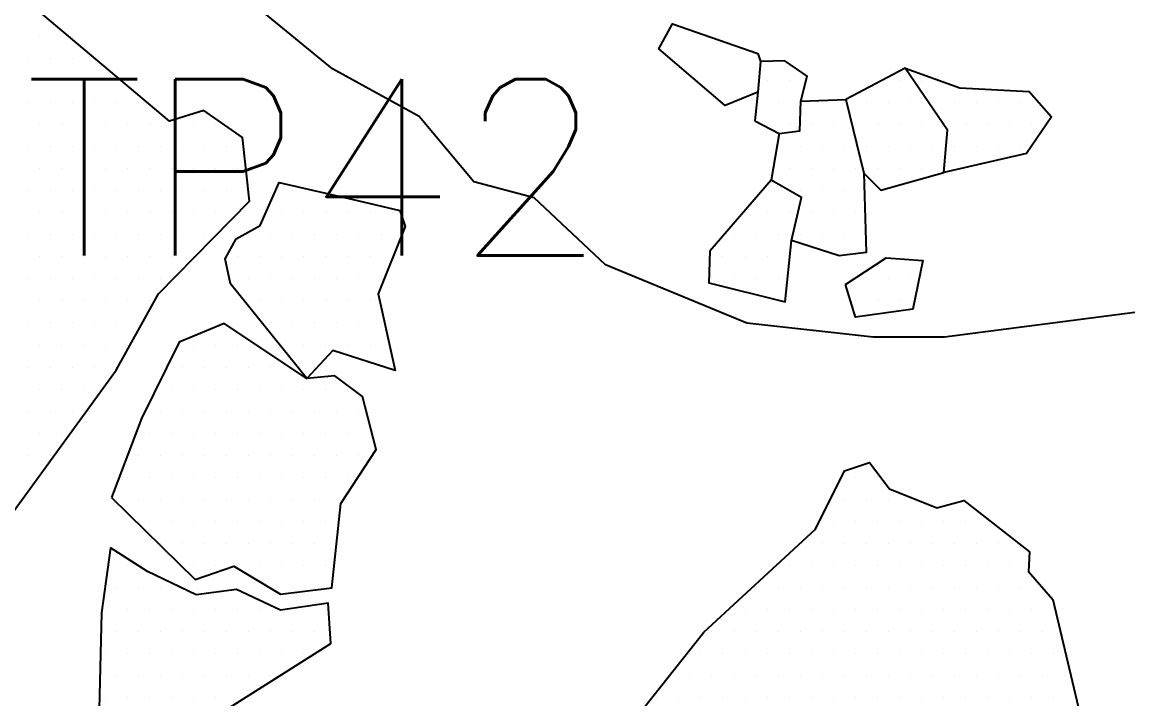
# Model space of a CAD drawing. Header units: metres. Extents: x -0.6 to 1.2, y -19.11 to -15.88.
# Drawn here: x 0.49 to 1.121, y -17.45 to -17.067 of the extents above; entities that cross this region are included whole.
import ezdxf

# ---------------------------------------------------------------- set-up
doc = ezdxf.new("R2010")
doc.units = ezdxf.units.M
doc.header["$LTSCALE"] = 25
doc.header["$MEASUREMENT"] = 0
doc.layers.get('0').update_dxf_attribs({"linetype": 'CONTINUOUS'})
for name, color, linetype in [('BEFUND', 1, 'CONTINUOUS'), ('STEINE', 4, 'CONTINUOUS'), ('STEINESCHRAFF', 4, 'CONTINUOUS'), ('TPROFIL', 3, 'CONTINUOUS')]:
    doc.layers.add(name, color=color, linetype=linetype)
doc.styles.get("Standard").update_dxf_attribs({"font": 'txt.shx'})

# ---------------------------------------------------------------- blocks, each defined once
blk = doc.blocks.new('*X5')
at = {"color": 0}
for p, q in [((96.25, -1732.5), (96.25, -1732.5)), ((97.5, -1732.5), (97.5, -1732.5)), ((95.625, -1733.75), (95.625, -1733.75)), ((96.875, -1733.75), (96.875, -1733.75)), ((98.125, -1733.75), (98.125, -1733.75)), ((99.375, -1733.75), (99.375, -1733.75)), ((95, -1735), (95, -1735)), ((96.25, -1735), (96.25, -1735)), ((97.5, -1735), (97.5, -1735)), ((98.75, -1735), (98.75, -1735)), ((100, -1735), (100, -1735)), ((101.25, -1735), (101.25, -1735)), ((102.5, -1735), (102.5, -1735)), ((103.75, -1735), (103.75, -1735)), ((93.125, -1736.25), (93.125, -1736.25)), ((94.375, -1736.25), (94.375, -1736.25)), ((95.625, -1736.25), (95.625, -1736.25)), ((96.875, -1736.25), (96.875, -1736.25)), ((98.125, -1736.25), (98.125, -1736.25)), ((99.375, -1736.25), (99.375, -1736.25)), ((100.625, -1736.25), (100.625, -1736.25)), ((101.875, -1736.25), (101.875, -1736.25)), ((103.125, -1736.25), (103.125, -1736.25)), ((104.375, -1736.25), (104.375, -1736.25)), ((92.5, -1737.5), (92.5, -1737.5)), ((93.75, -1737.5), (93.75, -1737.5)), ((95, -1737.5), (95, -1737.5)), ((96.25, -1737.5), (96.25, -1737.5)), ((97.5, -1737.5), (97.5, -1737.5)), ((98.75, -1737.5), (98.75, -1737.5)), ((100, -1737.5), (100, -1737.5)), ((101.25, -1737.5), (101.25, -1737.5)), ((102.5, -1737.5), (102.5, -1737.5)), ((103.75, -1737.5), (103.75, -1737.5)), ((105, -1737.5), (105, -1737.5)), ((90.625, -1738.75), (90.625, -1738.75)), ((91.875, -1738.75), (91.875, -1738.75)), ((93.125, -1738.75), (93.125, -1738.75)), ((94.375, -1738.75), (94.375, -1738.75)), ((95.625, -1738.75), (95.625, -1738.75)), ((96.875, -1738.75), (96.875, -1738.75)), ((98.125, -1738.75), (98.125, -1738.75)), ((99.375, -1738.75), (99.375, -1738.75)), ((100.625, -1738.75), (100.625, -1738.75)), ((101.875, -1738.75), (101.875, -1738.75)), ((103.125, -1738.75), (103.125, -1738.75)), ((104.375, -1738.75), (104.375, -1738.75)), ((105.625, -1738.75), (105.625, -1738.75)), ((90, -1740), (90, -1740)), ((91.25, -1740), (91.25, -1740)), ((92.5, -1740), (92.5, -1740)), ((93.75, -1740), (93.75, -1740)), ((95, -1740), (95, -1740)), ((96.25, -1740), (96.25, -1740)), ((97.5, -1740), (97.5, -1740)), ((98.75, -1740), (98.75, -1740)), ((100, -1740), (100, -1740)), ((101.25, -1740), (101.25, -1740)), ((102.5, -1740), (102.5, -1740)), ((103.75, -1740), (103.75, -1740)), ((105, -1740), (105, -1740)), ((106.25, -1740), (106.25, -1740)), ((107.5, -1740), (107.5, -1740)), ((88.125, -1741.25), (88.125, -1741.25)), ((89.375, -1741.25), (89.375, -1741.25)), ((90.625, -1741.25), (90.625, -1741.25)), ((91.875, -1741.25), (91.875, -1741.25)), ((93.125, -1741.25), (93.125, -1741.25)), ((94.375, -1741.25), (94.375, -1741.25)), ((95.625, -1741.25), (95.625, -1741.25)), ((96.875, -1741.25), (96.875, -1741.25)), ((98.125, -1741.25), (98.125, -1741.25)), ((99.375, -1741.25), (99.375, -1741.25)), ((100.625, -1741.25), (100.625, -1741.25)), ((101.875, -1741.25), (101.875, -1741.25)), ((103.125, -1741.25), (103.125, -1741.25)), ((104.375, -1741.25), (104.375, -1741.25)), ((105.625, -1741.25), (105.625, -1741.25)), ((106.875, -1741.25), (106.875, -1741.25)), ((87.5, -1742.5), (87.5, -1742.5)), ((88.75, -1742.5), (88.75, -1742.5)), ((90, -1742.5), (90, -1742.5)), ((91.25, -1742.5), (91.25, -1742.5)), ((92.5, -1742.5), (92.5, -1742.5)), ((93.75, -1742.5), (93.75, -1742.5)), ((95, -1742.5), (95, -1742.5)), ((96.25, -1742.5), (96.25, -1742.5)), ((97.5, -1742.5), (97.5, -1742.5)), ((98.75, -1742.5), (98.75, -1742.5)), ((100, -1742.5), (100, -1742.5)), ((101.25, -1742.5), (101.25, -1742.5)), ((102.5, -1742.5), (102.5, -1742.5)), ((103.75, -1742.5), (103.75, -1742.5)), ((105, -1742.5), (105, -1742.5)), ((106.25, -1742.5), (106.25, -1742.5)), ((107.5, -1742.5), (107.5, -1742.5)), ((86.875, -1743.75), (86.875, -1743.75)), ((88.125, -1743.75), (88.125, -1743.75)), ((89.375, -1743.75), (89.375, -1743.75)), ((90.625, -1743.75), (90.625, -1743.75)), ((91.875, -1743.75), (91.875, -1743.75)), ((93.125, -1743.75), (93.125, -1743.75)), ((94.375, -1743.75), (94.375, -1743.75)), ((95.625, -1743.75), (95.625, -1743.75)), ((96.875, -1743.75), (96.875, -1743.75)), ((98.125, -1743.75), (98.125, -1743.75)), ((99.375, -1743.75), (99.375, -1743.75)), ((100.625, -1743.75), (100.625, -1743.75)), ((101.875, -1743.75), (101.875, -1743.75)), ((103.125, -1743.75), (103.125, -1743.75)), ((104.375, -1743.75), (104.375, -1743.75)), ((105.625, -1743.75), (105.625, -1743.75)), ((106.875, -1743.75), (106.875, -1743.75)), ((108.125, -1743.75), (108.125, -1743.75)), ((85, -1745), (85, -1745)), ((86.25, -1745), (86.25, -1745)), ((87.5, -1745), (87.5, -1745)), ((88.75, -1745), (88.75, -1745)), ((90, -1745), (90, -1745)), ((91.25, -1745), (91.25, -1745)), ((92.5, -1745), (92.5, -1745)), ((93.75, -1745), (93.75, -1745)), ((95, -1745), (95, -1745)), ((96.25, -1745), (96.25, -1745)), ((97.5, -1745), (97.5, -1745)), ((98.75, -1745), (98.75, -1745)), ((100, -1745), (100, -1745)), ((101.25, -1745), (101.25, -1745)), ((102.5, -1745), (102.5, -1745)), ((103.75, -1745), (103.75, -1745)), ((105, -1745), (105, -1745)), ((106.25, -1745), (106.25, -1745)), ((107.5, -1745), (107.5, -1745)), ((108.75, -1745), (108.75, -1745))]:
    blk.add_line(p, q, dxfattribs=at)
blk = doc.blocks.new('*X6')
at = {"color": 0}
for p, q in [((50, -1707.5), (50, -1707.5)), ((51.25, -1707.5), (51.25, -1707.5)), ((49.375, -1708.75), (49.375, -1708.75)), ((50.625, -1708.75), (50.625, -1708.75)), ((51.875, -1708.75), (51.875, -1708.75)), ((53.125, -1708.75), (53.125, -1708.75)), ((50, -1710), (50, -1710)), ((51.25, -1710), (51.25, -1710)), ((52.5, -1710), (52.5, -1710)), ((53.75, -1710), (53.75, -1710)), ((91.25, -1710), (91.25, -1710)), ((92.5, -1710), (92.5, -1710)), ((98.75, -1710), (98.75, -1710)), ((100, -1710), (100, -1710)), ((49.375, -1711.25), (49.375, -1711.25)), ((50.625, -1711.25), (50.625, -1711.25)), ((51.875, -1711.25), (51.875, -1711.25)), ((53.125, -1711.25), (53.125, -1711.25)), ((54.375, -1711.25), (54.375, -1711.25)), ((55.625, -1711.25), (55.625, -1711.25)), ((91.875, -1711.25), (91.875, -1711.25)), ((93.125, -1711.25), (93.125, -1711.25)), ((94.375, -1711.25), (94.375, -1711.25)), ((95.625, -1711.25), (95.625, -1711.25)), ((96.875, -1711.25), (96.875, -1711.25)), ((98.125, -1711.25), (98.125, -1711.25)), ((99.375, -1711.25), (99.375, -1711.25)), ((100.625, -1711.25), (100.625, -1711.25)), ((101.875, -1711.25), (101.875, -1711.25)), ((103.125, -1711.25), (103.125, -1711.25)), ((104.375, -1711.25), (104.375, -1711.25)), ((105.625, -1711.25), (105.625, -1711.25)), ((50, -1712.5), (50, -1712.5)), ((51.25, -1712.5), (51.25, -1712.5)), ((52.5, -1712.5), (52.5, -1712.5)), ((53.75, -1712.5), (53.75, -1712.5)), ((55, -1712.5), (55, -1712.5)), ((56.25, -1712.5), (56.25, -1712.5)), ((57.5, -1712.5), (57.5, -1712.5)), ((58.75, -1712.5), (58.75, -1712.5)), ((60, -1712.5), (60, -1712.5)), ((91.25, -1712.5), (91.25, -1712.5)), ((92.5, -1712.5), (92.5, -1712.5)), ((93.75, -1712.5), (93.75, -1712.5)), ((95, -1712.5), (95, -1712.5)), ((96.25, -1712.5), (96.25, -1712.5)), ((97.5, -1712.5), (97.5, -1712.5)), ((98.75, -1712.5), (98.75, -1712.5)), ((100, -1712.5), (100, -1712.5)), ((101.25, -1712.5), (101.25, -1712.5)), ((102.5, -1712.5), (102.5, -1712.5)), ((103.75, -1712.5), (103.75, -1712.5)), ((105, -1712.5), (105, -1712.5)), ((106.25, -1712.5), (106.25, -1712.5)), ((49.375, -1713.75), (49.375, -1713.75)), ((50.625, -1713.75), (50.625, -1713.75)), ((51.875, -1713.75), (51.875, -1713.75)), ((53.125, -1713.75), (53.125, -1713.75)), ((54.375, -1713.75), (54.375, -1713.75)), ((55.625, -1713.75), (55.625, -1713.75)), ((56.875, -1713.75), (56.875, -1713.75)), ((58.125, -1713.75), (58.125, -1713.75)), ((59.375, -1713.75), (59.375, -1713.75)), ((60.625, -1713.75), (60.625, -1713.75)), ((91.875, -1713.75), (91.875, -1713.75)), ((93.125, -1713.75), (93.125, -1713.75)), ((94.375, -1713.75), (94.375, -1713.75)), ((95.625, -1713.75), (95.625, -1713.75)), ((96.875, -1713.75), (96.875, -1713.75)), ((98.125, -1713.75), (98.125, -1713.75)), ((99.375, -1713.75), (99.375, -1713.75)), ((100.625, -1713.75), (100.625, -1713.75)), ((101.875, -1713.75), (101.875, -1713.75)), ((103.125, -1713.75), (103.125, -1713.75)), ((104.375, -1713.75), (104.375, -1713.75)), ((105.625, -1713.75), (105.625, -1713.75)), ((50, -1715), (50, -1715)), ((51.25, -1715), (51.25, -1715)), ((52.5, -1715), (52.5, -1715)), ((53.75, -1715), (53.75, -1715)), ((55, -1715), (55, -1715)), ((56.25, -1715), (56.25, -1715)), ((57.5, -1715), (57.5, -1715)), ((58.75, -1715), (58.75, -1715)), ((60, -1715), (60, -1715)), ((61.25, -1715), (61.25, -1715)), ((92.5, -1715), (92.5, -1715)), ((93.75, -1715), (93.75, -1715)), ((95, -1715), (95, -1715)), ((96.25, -1715), (96.25, -1715)), ((97.5, -1715), (97.5, -1715)), ((98.75, -1715), (98.75, -1715)), ((100, -1715), (100, -1715)), ((101.25, -1715), (101.25, -1715)), ((49.375, -1716.25), (49.375, -1716.25)), ((50.625, -1716.25), (50.625, -1716.25)), ((51.875, -1716.25), (51.875, -1716.25)), ((53.125, -1716.25), (53.125, -1716.25)), ((54.375, -1716.25), (54.375, -1716.25)), ((55.625, -1716.25), (55.625, -1716.25)), ((56.875, -1716.25), (56.875, -1716.25)), ((58.125, -1716.25), (58.125, -1716.25)), ((59.375, -1716.25), (59.375, -1716.25)), ((60.625, -1716.25), (60.625, -1716.25)), ((64.375, -1716.25), (64.375, -1716.25)), ((65.625, -1716.25), (65.625, -1716.25)), ((91.875, -1716.25), (91.875, -1716.25)), ((93.125, -1716.25), (93.125, -1716.25)), ((94.375, -1716.25), (94.375, -1716.25)), ((95.625, -1716.25), (95.625, -1716.25)), ((50, -1717.5), (50, -1717.5)), ((51.25, -1717.5), (51.25, -1717.5)), ((52.5, -1717.5), (52.5, -1717.5)), ((53.75, -1717.5), (53.75, -1717.5)), ((55, -1717.5), (55, -1717.5)), ((56.25, -1717.5), (56.25, -1717.5)), ((57.5, -1717.5), (57.5, -1717.5)), ((58.75, -1717.5), (58.75, -1717.5)), ((60, -1717.5), (60, -1717.5)), ((61.25, -1717.5), (61.25, -1717.5)), ((63.75, -1717.5), (63.75, -1717.5)), ((65, -1717.5), (65, -1717.5)), ((66.25, -1717.5), (66.25, -1717.5)), ((67.5, -1717.5), (67.5, -1717.5)), ((68.75, -1717.5), (68.75, -1717.5)), ((70, -1717.5), (70, -1717.5)), ((90, -1717.5), (90, -1717.5)), ((91.25, -1717.5), (91.25, -1717.5)), ((92.5, -1717.5), (92.5, -1717.5)), ((93.75, -1717.5), (93.75, -1717.5)), ((95, -1717.5), (95, -1717.5)), ((96.25, -1717.5), (96.25, -1717.5)), ((49.375, -1718.75), (49.375, -1718.75)), ((50.625, -1718.75), (50.625, -1718.75)), ((51.875, -1718.75), (51.875, -1718.75)), ((53.125, -1718.75), (53.125, -1718.75)), ((54.375, -1718.75), (54.375, -1718.75)), ((55.625, -1718.75), (55.625, -1718.75)), ((56.875, -1718.75), (56.875, -1718.75)), ((58.125, -1718.75), (58.125, -1718.75)), ((59.375, -1718.75), (59.375, -1718.75)), ((61.875, -1718.75), (61.875, -1718.75)), ((63.125, -1718.75), (63.125, -1718.75)), ((64.375, -1718.75), (64.375, -1718.75)), ((65.625, -1718.75), (65.625, -1718.75)), ((66.875, -1718.75), (66.875, -1718.75)), ((68.125, -1718.75), (68.125, -1718.75)), ((69.375, -1718.75), (69.375, -1718.75)), ((89.375, -1718.75), (89.375, -1718.75)), ((90.625, -1718.75), (90.625, -1718.75)), ((91.875, -1718.75), (91.875, -1718.75)), ((93.125, -1718.75), (93.125, -1718.75)), ((94.375, -1718.75), (94.375, -1718.75)), ((95.625, -1718.75), (95.625, -1718.75)), ((50, -1720), (50, -1720)), ((51.25, -1720), (51.25, -1720)), ((52.5, -1720), (52.5, -1720)), ((53.75, -1720), (53.75, -1720)), ((55, -1720), (55, -1720)), ((56.25, -1720), (56.25, -1720)), ((57.5, -1720), (57.5, -1720)), ((58.75, -1720), (58.75, -1720)), ((61.25, -1720), (61.25, -1720)), ((62.5, -1720), (62.5, -1720)), ((63.75, -1720), (63.75, -1720)), ((65, -1720), (65, -1720)), ((66.25, -1720), (66.25, -1720)), ((67.5, -1720), (67.5, -1720)), ((68.75, -1720), (68.75, -1720)), ((70, -1720), (70, -1720)), ((88.75, -1720), (88.75, -1720)), ((90, -1720), (90, -1720)), ((91.25, -1720), (91.25, -1720)), ((92.5, -1720), (92.5, -1720)), ((49.375, -1721.25), (49.375, -1721.25)), ((50.625, -1721.25), (50.625, -1721.25)), ((51.875, -1721.25), (51.875, -1721.25)), ((53.125, -1721.25), (53.125, -1721.25)), ((54.375, -1721.25), (54.375, -1721.25)), ((55.625, -1721.25), (55.625, -1721.25)), ((56.875, -1721.25), (56.875, -1721.25)), ((61.875, -1721.25), (61.875, -1721.25)), ((63.125, -1721.25), (63.125, -1721.25)), ((64.375, -1721.25), (64.375, -1721.25)), ((65.625, -1721.25), (65.625, -1721.25)), ((66.875, -1721.25), (66.875, -1721.25)), ((68.125, -1721.25), (68.125, -1721.25)), ((69.375, -1721.25), (69.375, -1721.25)), ((88.125, -1721.25), (88.125, -1721.25)), ((89.375, -1721.25), (89.375, -1721.25)), ((90.625, -1721.25), (90.625, -1721.25)), ((91.875, -1721.25), (91.875, -1721.25)), ((96.875, -1721.25), (96.875, -1721.25)), ((98.125, -1721.25), (98.125, -1721.25)), ((99.375, -1721.25), (99.375, -1721.25)), ((50, -1722.5), (50, -1722.5)), ((51.25, -1722.5), (51.25, -1722.5)), ((52.5, -1722.5), (52.5, -1722.5)), ((53.75, -1722.5), (53.75, -1722.5)), ((55, -1722.5), (55, -1722.5)), ((56.25, -1722.5), (56.25, -1722.5)), ((62.5, -1722.5), (62.5, -1722.5)), ((63.75, -1722.5), (63.75, -1722.5)), ((65, -1722.5), (65, -1722.5)), ((66.25, -1722.5), (66.25, -1722.5)), ((67.5, -1722.5), (67.5, -1722.5)), ((68.75, -1722.5), (68.75, -1722.5)), ((96.25, -1722.5), (96.25, -1722.5)), ((97.5, -1722.5), (97.5, -1722.5)), ((98.75, -1722.5), (98.75, -1722.5)), ((49.375, -1723.75), (49.375, -1723.75)), ((50.625, -1723.75), (50.625, -1723.75)), ((51.875, -1723.75), (51.875, -1723.75)), ((53.125, -1723.75), (53.125, -1723.75)), ((54.375, -1723.75), (54.375, -1723.75)), ((55.625, -1723.75), (55.625, -1723.75)), ((63.125, -1723.75), (63.125, -1723.75)), ((64.375, -1723.75), (64.375, -1723.75)), ((65.625, -1723.75), (65.625, -1723.75)), ((66.875, -1723.75), (66.875, -1723.75)), ((68.125, -1723.75), (68.125, -1723.75)), ((69.375, -1723.75), (69.375, -1723.75)), ((50, -1725), (50, -1725)), ((51.25, -1725), (51.25, -1725)), ((52.5, -1725), (52.5, -1725)), ((53.75, -1725), (53.75, -1725)), ((55, -1725), (55, -1725)), ((58.75, -1725), (58.75, -1725)), ((60, -1725), (60, -1725)), ((61.25, -1725), (61.25, -1725)), ((63.75, -1725), (63.75, -1725)), ((65, -1725), (65, -1725)), ((66.25, -1725), (66.25, -1725)), ((67.5, -1725), (67.5, -1725)), ((68.75, -1725), (68.75, -1725)), ((49.375, -1726.25), (49.375, -1726.25)), ((50.625, -1726.25), (50.625, -1726.25)), ((51.875, -1726.25), (51.875, -1726.25)), ((53.125, -1726.25), (53.125, -1726.25)), ((54.375, -1726.25), (54.375, -1726.25)), ((58.125, -1726.25), (58.125, -1726.25)), ((59.375, -1726.25), (59.375, -1726.25)), ((60.625, -1726.25), (60.625, -1726.25)), ((61.875, -1726.25), (61.875, -1726.25)), ((63.125, -1726.25), (63.125, -1726.25)), ((65.625, -1726.25), (65.625, -1726.25)), ((50, -1727.5), (50, -1727.5)), ((51.25, -1727.5), (51.25, -1727.5)), ((52.5, -1727.5), (52.5, -1727.5)), ((57.5, -1727.5), (57.5, -1727.5)), ((58.75, -1727.5), (58.75, -1727.5)), ((60, -1727.5), (60, -1727.5)), ((61.25, -1727.5), (61.25, -1727.5)), ((62.5, -1727.5), (62.5, -1727.5)), ((63.75, -1727.5), (63.75, -1727.5)), ((65, -1727.5), (65, -1727.5)), ((66.25, -1727.5), (66.25, -1727.5)), ((67.5, -1727.5), (67.5, -1727.5)), ((49.375, -1728.75), (49.375, -1728.75)), ((50.625, -1728.75), (50.625, -1728.75)), ((51.875, -1728.75), (51.875, -1728.75)), ((56.875, -1728.75), (56.875, -1728.75)), ((58.125, -1728.75), (58.125, -1728.75)), ((59.375, -1728.75), (59.375, -1728.75)), ((60.625, -1728.75), (60.625, -1728.75)), ((61.875, -1728.75), (61.875, -1728.75)), ((63.125, -1728.75), (63.125, -1728.75)), ((64.375, -1728.75), (64.375, -1728.75)), ((65.625, -1728.75), (65.625, -1728.75)), ((66.875, -1728.75), (66.875, -1728.75)), ((68.125, -1728.75), (68.125, -1728.75)), ((50, -1730), (50, -1730)), ((51.25, -1730), (51.25, -1730)), ((56.25, -1730), (56.25, -1730)), ((57.5, -1730), (57.5, -1730)), ((58.75, -1730), (58.75, -1730)), ((60, -1730), (60, -1730)), ((61.25, -1730), (61.25, -1730)), ((62.5, -1730), (62.5, -1730)), ((63.75, -1730), (63.75, -1730)), ((65, -1730), (65, -1730)), ((66.25, -1730), (66.25, -1730)), ((67.5, -1730), (67.5, -1730)), ((68.75, -1730), (68.75, -1730)), ((49.375, -1731.25), (49.375, -1731.25)), ((50.625, -1731.25), (50.625, -1731.25)), ((55.625, -1731.25), (55.625, -1731.25)), ((56.875, -1731.25), (56.875, -1731.25)), ((58.125, -1731.25), (58.125, -1731.25)), ((59.375, -1731.25), (59.375, -1731.25)), ((60.625, -1731.25), (60.625, -1731.25)), ((61.875, -1731.25), (61.875, -1731.25)), ((63.125, -1731.25), (63.125, -1731.25)), ((64.375, -1731.25), (64.375, -1731.25)), ((65.625, -1731.25), (65.625, -1731.25)), ((66.875, -1731.25), (66.875, -1731.25)), ((68.125, -1731.25), (68.125, -1731.25)), ((55, -1732.5), (55, -1732.5)), ((56.25, -1732.5), (56.25, -1732.5)), ((57.5, -1732.5), (57.5, -1732.5)), ((58.75, -1732.5), (58.75, -1732.5)), ((60, -1732.5), (60, -1732.5)), ((61.25, -1732.5), (61.25, -1732.5)), ((62.5, -1732.5), (62.5, -1732.5)), ((63.75, -1732.5), (63.75, -1732.5)), ((65, -1732.5), (65, -1732.5)), ((66.25, -1732.5), (66.25, -1732.5)), ((67.5, -1732.5), (67.5, -1732.5)), ((54.375, -1733.75), (54.375, -1733.75)), ((55.625, -1733.75), (55.625, -1733.75)), ((56.875, -1733.75), (56.875, -1733.75)), ((58.125, -1733.75), (58.125, -1733.75)), ((59.375, -1733.75), (59.375, -1733.75)), ((60.625, -1733.75), (60.625, -1733.75)), ((61.875, -1733.75), (61.875, -1733.75)), ((63.125, -1733.75), (63.125, -1733.75)), ((64.375, -1733.75), (64.375, -1733.75)), ((65.625, -1733.75), (65.625, -1733.75)), ((66.875, -1733.75), (66.875, -1733.75)), ((56.25, -1735), (56.25, -1735)), ((57.5, -1735), (57.5, -1735)), ((58.75, -1735), (58.75, -1735)), ((60, -1735), (60, -1735)), ((61.25, -1735), (61.25, -1735)), ((62.5, -1735), (62.5, -1735)), ((63.75, -1735), (63.75, -1735)), ((65, -1735), (65, -1735)), ((66.25, -1735), (66.25, -1735)), ((56.875, -1736.25), (56.875, -1736.25)), ((58.125, -1736.25), (58.125, -1736.25)), ((59.375, -1736.25), (59.375, -1736.25)), ((60.625, -1736.25), (60.625, -1736.25)), ((61.875, -1736.25), (61.875, -1736.25)), ((63.125, -1736.25), (63.125, -1736.25)), ((64.375, -1736.25), (64.375, -1736.25)), ((65.625, -1736.25), (65.625, -1736.25)), ((55, -1737.5), (55, -1737.5)), ((58.75, -1737.5), (58.75, -1737.5)), ((60, -1737.5), (60, -1737.5)), ((61.25, -1737.5), (61.25, -1737.5)), ((62.5, -1737.5), (62.5, -1737.5)), ((63.75, -1737.5), (63.75, -1737.5)), ((65, -1737.5), (65, -1737.5)), ((66.25, -1737.5), (66.25, -1737.5)), ((54.375, -1738.75), (54.375, -1738.75)), ((55.625, -1738.75), (55.625, -1738.75)), ((56.875, -1738.75), (56.875, -1738.75)), ((63.125, -1738.75), (63.125, -1738.75)), ((64.375, -1738.75), (64.375, -1738.75)), ((65.625, -1738.75), (65.625, -1738.75)), ((53.75, -1740), (53.75, -1740)), ((55, -1740), (55, -1740)), ((56.25, -1740), (56.25, -1740)), ((57.5, -1740), (57.5, -1740)), ((58.75, -1740), (58.75, -1740)), ((60, -1740), (60, -1740)), ((61.25, -1740), (61.25, -1740)), ((62.5, -1740), (62.5, -1740)), ((65, -1740), (65, -1740)), ((66.25, -1740), (66.25, -1740)), ((54.375, -1741.25), (54.375, -1741.25)), ((55.625, -1741.25), (55.625, -1741.25)), ((56.875, -1741.25), (56.875, -1741.25)), ((58.125, -1741.25), (58.125, -1741.25)), ((59.375, -1741.25), (59.375, -1741.25)), ((60.625, -1741.25), (60.625, -1741.25)), ((61.875, -1741.25), (61.875, -1741.25)), ((63.125, -1741.25), (63.125, -1741.25)), ((64.375, -1741.25), (64.375, -1741.25)), ((65.625, -1741.25), (65.625, -1741.25)), ((53.75, -1742.5), (53.75, -1742.5)), ((55, -1742.5), (55, -1742.5)), ((56.25, -1742.5), (56.25, -1742.5)), ((57.5, -1742.5), (57.5, -1742.5)), ((58.75, -1742.5), (58.75, -1742.5)), ((60, -1742.5), (60, -1742.5)), ((61.25, -1742.5), (61.25, -1742.5)), ((62.5, -1742.5), (62.5, -1742.5)), ((63.75, -1742.5), (63.75, -1742.5)), ((65, -1742.5), (65, -1742.5)), ((54.375, -1743.75), (54.375, -1743.75)), ((55.625, -1743.75), (55.625, -1743.75)), ((56.875, -1743.75), (56.875, -1743.75)), ((58.125, -1743.75), (58.125, -1743.75)), ((59.375, -1743.75), (59.375, -1743.75)), ((60.625, -1743.75), (60.625, -1743.75)), ((61.875, -1743.75), (61.875, -1743.75)), ((63.125, -1743.75), (63.125, -1743.75)), ((53.75, -1745), (53.75, -1745)), ((55, -1745), (55, -1745)), ((56.25, -1745), (56.25, -1745)), ((57.5, -1745), (57.5, -1745)), ((58.75, -1745), (58.75, -1745)), ((60, -1745), (60, -1745)), ((61.25, -1745), (61.25, -1745))]:
    blk.add_line(p, q, dxfattribs=at)

msp = doc.modelspace()

# ---------------------------------------------------------------- linework, layer by layer
at = {"layer": 'BEFUND'}
msp.add_lwpolyline([(1.12082, -17.23155), (1.01306, -17.24555), (0.97251, -17.24555), (0.90102, -17.23755), (0.821, -17.20455), (0.78045, -17.16654), (0.7463, -17.15754), (0.71536, -17.12054), (0.66628, -17.09354), (0.6236, -17.05853), (0.55958, -17.00153), (0.51583, -16.99953), (0.48275, -17.02353), (0.436, -17.03733)], dxfattribs=at)
at = {"layer": 'STEINE'}
for points in [[(0.38622, -17.33072), (0.43153, -17.35981), (0.4682, -17.36801), (0.54373, -17.26417), (0.56772, -17.2209), (0.61925, -17.16849), (0.61522, -17.13231), (0.59333, -17.117), (0.57396, -17.12309), (0.49508, -17.05676), (0.436, -17.03733), (0.41152, -17.06175), (0.36455, -17.14321), (0.35587, -17.15797), (0.30686, -17.23382), (0.30022, -17.25419), (0.38622, -17.33072)], [(0.90717, -17.10669), (0.88882, -17.11431), (0.85116, -17.08217), (0.85882, -17.06792), (0.9072, -17.08479), (0.90872, -17.08937)], [(0.90562, -17.123), (0.91937, -17.13015), (0.93109, -17.12863), (0.93162, -17.11182), (0.9352, -17.09756), (0.92247, -17.08888), (0.90872, -17.08937), (0.90717, -17.10669), (0.90562, -17.123)], [(0.96723, -17.15262), (0.9769, -17.16231), (1.01257, -17.15217), (1.01464, -17.12823), (0.99074, -17.09304), (0.95709, -17.11083)], [(0.99074, -17.09304), (1.0218, -17.10429), (1.06103, -17.10638), (1.07374, -17.12066), (1.05945, -17.14153), (1.01257, -17.15217)], [(0.99074, -17.09304), (0.99074, -17.09304)], [(0.93162, -17.11182), (0.95709, -17.11083), (0.96723, -17.15262), (0.9687, -17.19746), (0.95341, -17.19947), (0.92642, -17.19078)], [(0.91937, -17.13015), (0.91475, -17.15663)], [(0.60545, -17.20108), (0.61158, -17.18988), (0.62534, -17.18225), (0.63607, -17.15781), (0.68038, -17.16806), (0.70432, -17.17369), (0.70736, -17.18286), (0.69203, -17.22105), (0.70166, -17.26437), (0.66652, -17.25312), (0.65173, -17.26889), (0.60849, -17.21535), (0.60545, -17.20108)], [(0.88005, -17.19684), (0.87952, -17.21467), (0.92281, -17.22542), (0.92642, -17.19078), (0.93206, -17.16633), (0.91475, -17.15663), (0.88005, -17.19684)], [(0.95696, -17.21578), (0.9799, -17.20053), (1.00079, -17.20208), (0.99515, -17.22958), (0.96254, -17.23413), (0.95696, -17.21578)], [(0.54109, -17.33651), (0.58841, -17.38293), (0.61033, -17.37532), (0.6368, -17.39115), (0.66584, -17.38762), (0.671, -17.33973), (0.6909, -17.30919), (0.6833, -17.27912), (0.66752, -17.26739), (0.65173, -17.26889), (0.60489, -17.23776), (0.57941, -17.24843), (0.55796, -17.2917), (0.54109, -17.33651)], [(0.8226, -17.51314), (0.8354, -17.46476), (0.87673, -17.41284), (0.93997, -17.35433), (0.95632, -17.32124), (0.97059, -17.31667), (0.98178, -17.33146), (1.00877, -17.34219), (1.02406, -17.33814), (1.06121, -17.36722), (1.06069, -17.37843), (1.07442, -17.39424), (1.09216, -17.46915), (1.07277, -17.49358), (1.04524, -17.51087), (1.03757, -17.53124), (1.04112, -17.54143), (1.01208, -17.54598), (0.97593, -17.52861), (0.94586, -17.53418), (0.89952, -17.52139), (0.86284, -17.51676), (0.8226, -17.51314)], [(0.54054, -17.36504), (0.5354, -17.40172), (0.5338, -17.46387), (0.54805, -17.47561), (0.60258, -17.45886), (0.66529, -17.4192), (0.66379, -17.39627), (0.63679, -17.40032), (0.61184, -17.38857), (0.58891, -17.3916), (0.56141, -17.37832), (0.54054, -17.36504)]]:
    msp.add_lwpolyline(points, dxfattribs=at)

# ---------------------------------------------------------------- block references
at = {"layer": 'STEINESCHRAFF', "xscale": 0.01, "yscale": 0.01, "zscale": 0.01}
for name in ['*X6', '*X5']:
    msp.add_blockref(name, (0, 0), dxfattribs=at)

# ---------------------------------------------------------------- texts
at = {"layer": 'TPROFIL'}
msp.add_text('TP42', height=0.1, dxfattribs=at).set_placement((0.49132, -17.19931))

doc.saveas('drawing.dxf')
